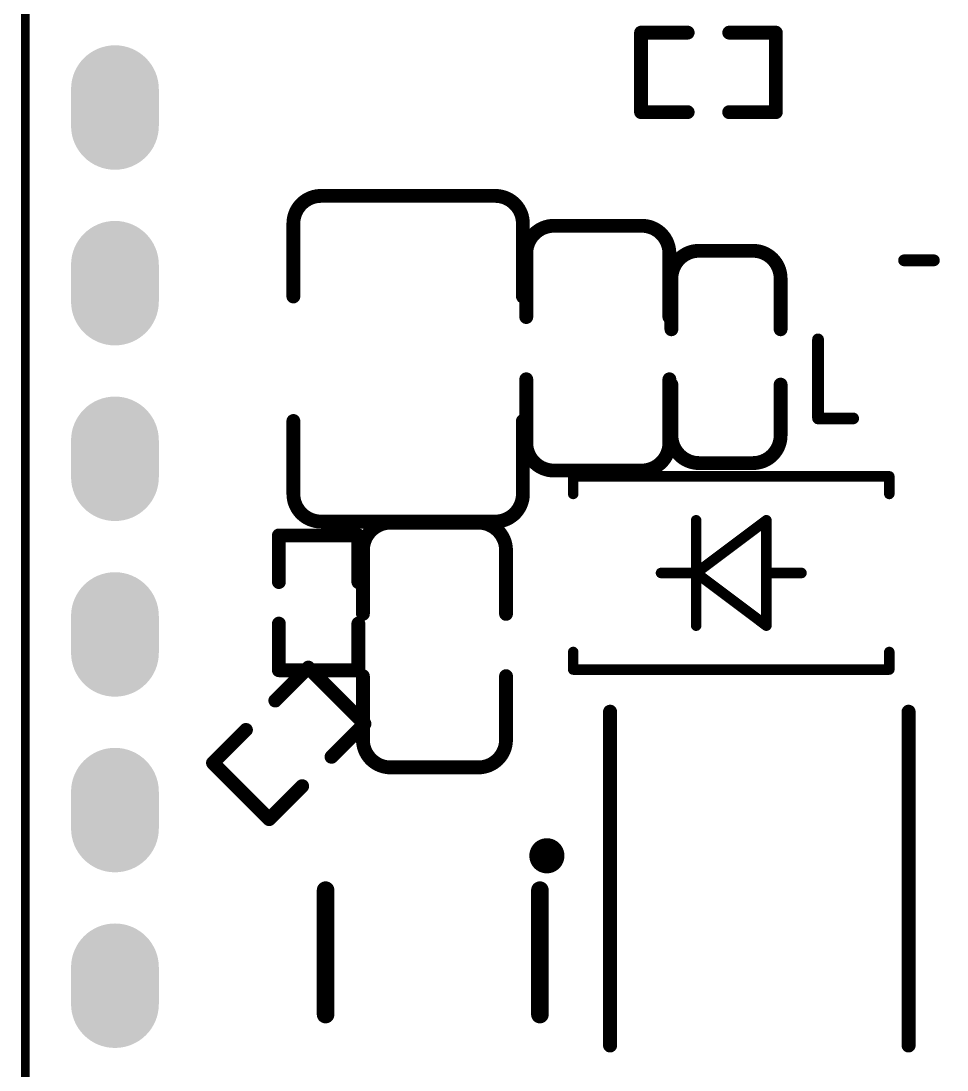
# Model space of a CAD drawing. Header units: millimetres. Extents: x 255 to 299, y 113 to 231.
# Drawn here: x 264.81 to 278.2, y 177.06 to 192.23 of the extents above; entities that cross this region are included whole.
import ezdxf

# ---------------------------------------------------------------- set-up
doc = ezdxf.new("R2010")
doc.units = ezdxf.units.MM
for name, color, linetype in [('KeepOutLayer', 6, 'Continuous'), ('MultiLayer', 9, 'Continuous'), ('PadHoleLayer', 156, 'Continuous'), ('TopOverlay', 2, 'Continuous')]:
    doc.layers.add(name, color=color, linetype=linetype)

# ---------------------------------------------------------------- blocks, each defined once
blk = doc.blocks.new('16PIN_2_54_7')
at = {"layer": 'MultiLayer'}
h = blk.add_hatch(color=9, dxfattribs=at)
edge = h.paths.add_edge_path()
edge.add_arc((0.265, 0), 0.635, 270, 450)
edge.add_line((0.265, 0.635), (-0.265, 0.635))
edge.add_arc((-0.265, 0), 0.635, 90, 270)
edge.add_line((-0.265, -0.635), (0.265, -0.635))
h = blk.add_hatch(color=9, dxfattribs=at)
edge = h.paths.add_edge_path()
edge.add_arc((2.805, 0), 0.635, 270, 450)
edge.add_line((2.805, 0.635), (2.275, 0.635))
edge.add_arc((2.275, 0), 0.635, 90, 270)
edge.add_line((2.275, -0.635), (2.805, -0.635))
h = blk.add_hatch(color=9, dxfattribs=at)
edge = h.paths.add_edge_path()
edge.add_arc((5.345, 0), 0.635, 270, 450)
edge.add_line((5.345, 0.635), (4.815, 0.635))
edge.add_arc((4.815, 0), 0.635, 90, 270)
edge.add_line((4.815, -0.635), (5.345, -0.635))
h = blk.add_hatch(color=9, dxfattribs=at)
edge = h.paths.add_edge_path()
edge.add_arc((7.885, 0), 0.635, 270, 450)
edge.add_line((7.885, 0.635), (7.355, 0.635))
edge.add_arc((7.355, 0), 0.635, 90, 270)
edge.add_line((7.355, -0.635), (7.885, -0.635))
h = blk.add_hatch(color=9, dxfattribs=at)
edge = h.paths.add_edge_path()
edge.add_arc((10.425, 0), 0.635, 270, 450)
edge.add_line((10.425, 0.635), (9.895, 0.635))
edge.add_arc((9.895, 0), 0.635, 90, 270)
edge.add_line((9.895, -0.635), (10.425, -0.635))
h = blk.add_hatch(color=9, dxfattribs=at)
edge = h.paths.add_edge_path()
edge.add_arc((12.965, 0), 0.635, 270, 450)
edge.add_line((12.965, 0.635), (12.435, 0.635))
edge.add_arc((12.435, 0), 0.635, 90, 270)
edge.add_line((12.435, -0.635), (12.965, -0.635))
at = {"layer": 'PadHoleLayer'}
h = blk.add_hatch(color=156, dxfattribs=at)
edge = h.paths.add_edge_path()
edge.add_arc((0, 0), 0.45, 0, 360)
h = blk.add_hatch(color=156, dxfattribs=at)
edge = h.paths.add_edge_path()
edge.add_arc((2.54, 0), 0.45, 0, 360)
h = blk.add_hatch(color=156, dxfattribs=at)
edge = h.paths.add_edge_path()
edge.add_arc((5.08, 0), 0.45, 0, 360)
h = blk.add_hatch(color=156, dxfattribs=at)
edge = h.paths.add_edge_path()
edge.add_arc((7.62, 0), 0.45, 0, 360)
h = blk.add_hatch(color=156, dxfattribs=at)
edge = h.paths.add_edge_path()
edge.add_arc((10.16, 0), 0.45, 0, 360)
h = blk.add_hatch(color=156, dxfattribs=at)
edge = h.paths.add_edge_path()
edge.add_arc((12.7, 0), 0.45, 0, 360)
blk = doc.blocks.new('LC_0805_C_57')
at = {"layer": 'TopOverlay', "const_width": 0.2}
for points in [[(-1.77, 0.635, -0.414214), (-1.37, 1.035)], [(1.37, 1.035, -0.414213), (1.77, 0.635)], [(-1.37, -1.035, -0.414213), (-1.77, -0.635)], [(1.77, -0.635, -0.414214), (1.37, -1.035)]]:
    blk.add_lwpolyline(points, format="xyb", dxfattribs=at)
for points in [[(-1.37, 1.035), (-0.45, 1.035)], [(0.45, 1.035), (1.37, 1.035)], [(-1.77, 0.635), (-1.77, -0.635)], [(1.77, 0.635), (1.77, -0.635)], [(-1.37, -1.035), (-0.45, -1.035)], [(0.45, -1.035), (1.37, -1.035)]]:
    blk.add_lwpolyline(points, dxfattribs=at)
at = {"layer": 'TopOverlay', "const_width": 0.1}
for points in [[(-1.42, 1.035, 1), (-1.32, 1.035, 1)], [(-1.42, 1.035, 1), (-1.32, 1.035, 1)], [(-0.5, 1.035, 1), (-0.4, 1.035, 1)], [(0.4, 1.035, 1), (0.5, 1.035, 1)], [(1.32, 1.035, 1), (1.42, 1.035, 1)], [(1.32, 1.035, 1), (1.42, 1.035, 1)], [(-1.82, 0.635, 1), (-1.72, 0.635, 1)], [(-1.82, 0.635, 1), (-1.72, 0.635, 1)], [(1.72, 0.635, 1), (1.82, 0.635, 1)], [(1.72, 0.635, 1), (1.82, 0.635, 1)], [(-1.82, -0.635, 1), (-1.72, -0.635, 1)], [(-1.82, -0.635, 1), (-1.72, -0.635, 1)], [(1.72, -0.635, 1), (1.82, -0.635, 1)], [(1.72, -0.635, 1), (1.82, -0.635, 1)], [(-1.42, -1.035, 1), (-1.32, -1.035, 1)], [(-1.42, -1.035, 1), (-1.32, -1.035, 1)], [(-0.5, -1.035, 1), (-0.4, -1.035, 1)], [(0.4, -1.035, 1), (0.5, -1.035, 1)], [(1.32, -1.035, 1), (1.42, -1.035, 1)], [(1.32, -1.035, 1), (1.42, -1.035, 1)]]:
    blk.add_lwpolyline(points, format="xyb", close=True, dxfattribs=at)
blk = doc.blocks.new('LC_1210_C_65')
at = {"layer": 'TopOverlay', "const_width": 0.2}
for points in [[(-2.355, 1.26, -0.414214), (-1.955, 1.66)], [(1.955, 1.66, -0.414214), (2.355, 1.26)], [(-1.955, -1.66, -0.414214), (-2.355, -1.26)], [(2.355, -1.26, -0.414214), (1.955, -1.66)]]:
    blk.add_lwpolyline(points, format="xyb", dxfattribs=at)
for points in [[(-1.955, 1.66), (-0.9, 1.66)], [(0.9, 1.66), (1.955, 1.66)], [(-2.355, 1.26), (-2.355, -1.26)], [(2.355, 1.26), (2.355, -1.26)], [(-1.955, -1.66), (-0.9, -1.66)], [(0.9, -1.66), (1.955, -1.66)]]:
    blk.add_lwpolyline(points, dxfattribs=at)
at = {"layer": 'TopOverlay', "const_width": 0.1}
for points in [[(-2.005, 1.66, 1), (-1.905, 1.66, 1)], [(-2.005, 1.66, 1), (-1.905, 1.66, 1)], [(-0.95, 1.66, 1), (-0.85, 1.66, 1)], [(0.85, 1.66, 1), (0.95, 1.66, 1)], [(1.905, 1.66, 1), (2.005, 1.66, 1)], [(1.905, 1.66, 1), (2.005, 1.66, 1)], [(-2.405, 1.26, 1), (-2.305, 1.26, 1)], [(-2.405, 1.26, 1), (-2.305, 1.26, 1)], [(2.305, 1.26, 1), (2.405, 1.26, 1)], [(2.305, 1.26, 1), (2.405, 1.26, 1)], [(-2.405, -1.26, 1), (-2.305, -1.26, 1)], [(-2.405, -1.26, 1), (-2.305, -1.26, 1)], [(2.305, -1.26, 1), (2.405, -1.26, 1)], [(2.305, -1.26, 1), (2.405, -1.26, 1)], [(-2.005, -1.66, 1), (-1.905, -1.66, 1)], [(-2.005, -1.66, 1), (-1.905, -1.66, 1)], [(-0.95, -1.66, 1), (-0.85, -1.66, 1)], [(0.85, -1.66, 1), (0.95, -1.66, 1)], [(1.905, -1.66, 1), (2.005, -1.66, 1)], [(1.905, -1.66, 1), (2.005, -1.66, 1)]]:
    blk.add_lwpolyline(points, format="xyb", close=True, dxfattribs=at)
blk = doc.blocks.new('DO_214AC_90')
at = {"layer": 'TopOverlay', "const_width": 0.1524}
for points in [[(2.286, 1.397), (-2.286, 1.397)], [(-2.286, 1.397), (-2.286, 1.143)], [(2.286, 1.397), (2.286, 1.143)], [(0.508, 0), (-0.508, 0.762)], [(-0.508, 0.762), (-0.508, -0.762)], [(0.508, 0.762), (0.508, -0.762)], [(-0.508, 0), (-1.016, 0)], [(0.508, 0), (-0.508, -0.762)], [(1.016, 0), (0.508, 0)], [(-2.286, -1.143), (-2.286, -1.397)], [(2.286, -1.143), (2.286, -1.397)], [(2.286, -1.397), (-2.286, -1.397)]]:
    blk.add_lwpolyline(points, dxfattribs=at)
at = {"layer": 'TopOverlay', "const_width": 0.0762}
for points in [[(-2.3241, 1.397, 1), (-2.2479, 1.397, 1)], [(-2.3241, 1.397, 1), (-2.2479, 1.397, 1)], [(2.2479, 1.397, 1), (2.3241, 1.397, 1)], [(2.2479, 1.397, 1), (2.3241, 1.397, 1)], [(-2.3241, 1.143, 1), (-2.2479, 1.143, 1)], [(2.2479, 1.143, 1), (2.3241, 1.143, 1)], [(-0.5461, 0.762, 1), (-0.4699, 0.762, 1)], [(-0.5461, 0.762, 1), (-0.4699, 0.762, 1)], [(0.4699, 0.762, 1), (0.5461, 0.762, 1)], [(-1.0541, 0, 1), (-0.9779, 0, 1)], [(-0.5461, 0, 1), (-0.4699, 0, 1)], [(0.4699, 0, 1), (0.5461, 0, 1)], [(0.4699, 0, 1), (0.5461, 0, 1)], [(0.4699, 0, 1), (0.5461, 0, 1)], [(0.9779, 0, 1), (1.0541, 0, 1)], [(-0.5461, -0.762, 1), (-0.4699, -0.762, 1)], [(-0.5461, -0.762, 1), (-0.4699, -0.762, 1)], [(0.4699, -0.762, 1), (0.5461, -0.762, 1)], [(-2.3241, -1.143, 1), (-2.2479, -1.143, 1)], [(2.2479, -1.143, 1), (2.3241, -1.143, 1)], [(-2.3241, -1.397, 1), (-2.2479, -1.397, 1)], [(-2.3241, -1.397, 1), (-2.2479, -1.397, 1)], [(2.2479, -1.397, 1), (2.3241, -1.397, 1)], [(2.2479, -1.397, 1), (2.3241, -1.397, 1)]]:
    blk.add_lwpolyline(points, format="xyb", close=True, dxfattribs=at)
blk = doc.blocks.new('LC_0402_R_114')
at = {"layer": 'TopOverlay', "const_width": 0.2}
for points in [[(-0.975, 0.575), (-0.975, -0.575)], [(-0.975, 0.575), (-0.3, 0.575)], [(0.3, 0.575), (0.975, 0.575)], [(0.975, 0.575), (0.975, -0.575)], [(-0.975, -0.575), (-0.3, -0.575)], [(0.3, -0.575), (0.975, -0.575)]]:
    blk.add_lwpolyline(points, dxfattribs=at)
at = {"layer": 'TopOverlay', "const_width": 0.1}
for points in [[(-1.025, 0.575, 1), (-0.925, 0.575, 1)], [(-1.025, 0.575, 1), (-0.925, 0.575, 1)], [(-0.35, 0.575, 1), (-0.25, 0.575, 1)], [(0.25, 0.575, 1), (0.35, 0.575, 1)], [(0.925, 0.575, 1), (1.025, 0.575, 1)], [(0.925, 0.575, 1), (1.025, 0.575, 1)], [(-1.025, -0.575, 1), (-0.925, -0.575, 1)], [(-1.025, -0.575, 1), (-0.925, -0.575, 1)], [(-0.35, -0.575, 1), (-0.25, -0.575, 1)], [(0.25, -0.575, 1), (0.35, -0.575, 1)], [(0.925, -0.575, 1), (1.025, -0.575, 1)], [(0.925, -0.575, 1), (1.025, -0.575, 1)]]:
    blk.add_lwpolyline(points, format="xyb", close=True, dxfattribs=at)
blk = doc.blocks.new('SOT_23___GDS_121')
at = {"layer": 'TopOverlay', "const_width": 0.17}
for points in [[(-0.95, 1.143), (-1.458, 1.143)], [(-1.458, 1.143), (-1.458, 0)], [(1.463, 1.143), (0.955, 1.143)], [(1.463, 1.143), (1.463, 0)], [(0.218, -1.143), (-0.213, -1.143)]]:
    blk.add_lwpolyline(points, dxfattribs=at)
at = {"layer": 'TopOverlay', "const_width": 0.085}
for points in [[(-1.501, 1.143, 1), (-1.416, 1.143, 1)], [(-1.501, 1.143, 1), (-1.416, 1.143, 1)], [(-0.993, 1.143, 1), (-0.908, 1.143, 1)], [(0.912, 1.143, 1), (0.997, 1.143, 1)], [(1.42, 1.143, 1), (1.505, 1.143, 1)], [(1.42, 1.143, 1), (1.505, 1.143, 1)], [(-1.501, 0, 1), (-1.416, 0, 1)], [(1.42, 0, 1), (1.505, 0, 1)], [(-0.256, -1.143, 1), (-0.171, -1.143, 1)], [(0.176, -1.143, 1), (0.261, -1.143, 1)]]:
    blk.add_lwpolyline(points, format="xyb", close=True, dxfattribs=at)
blk = doc.blocks.new('LC_0402_R_128')
at = {"layer": 'TopOverlay', "const_width": 0.2}
for points in [[(-0.975, -0.575), (-0.975, 0.575)], [(-0.975, 0.575), (-0.3, 0.575)], [(0.3, 0.575), (0.975, 0.575)], [(0.975, -0.575), (0.975, 0.575)], [(-0.975, -0.575), (-0.3, -0.575)], [(0.3, -0.575), (0.975, -0.575)]]:
    blk.add_lwpolyline(points, dxfattribs=at)
at = {"layer": 'TopOverlay', "const_width": 0.1}
for points in [[(-1.025, 0.575, 1), (-0.925, 0.575, 1)], [(-1.025, 0.575, 1), (-0.925, 0.575, 1)], [(-0.35, 0.575, 1), (-0.25, 0.575, 1)], [(0.25, 0.575, 1), (0.35, 0.575, 1)], [(0.925, 0.575, 1), (1.025, 0.575, 1)], [(0.925, 0.575, 1), (1.025, 0.575, 1)], [(-1.025, -0.575, 1), (-0.925, -0.575, 1)], [(-1.025, -0.575, 1), (-0.925, -0.575, 1)], [(-0.35, -0.575, 1), (-0.25, -0.575, 1)], [(0.25, -0.575, 1), (0.35, -0.575, 1)], [(0.925, -0.575, 1), (1.025, -0.575, 1)], [(0.925, -0.575, 1), (1.025, -0.575, 1)]]:
    blk.add_lwpolyline(points, format="xyb", close=True, dxfattribs=at)
blk = doc.blocks.new('IND_SMD_L3_0_W3_0_SWPA3010S_195')
at = {"layer": 'TopOverlay', "const_width": 0.2032}
for points in [[(2.286, 2.159), (-2.54, 2.159)], [(2.286, -2.159), (-2.54, -2.159)]]:
    blk.add_lwpolyline(points, dxfattribs=at)
at = {"layer": 'TopOverlay', "const_width": 0.1016}
for points in [[(-2.5908, 2.159, 1), (-2.4892, 2.159, 1)], [(2.2352, 2.159, 1), (2.3368, 2.159, 1)], [(-2.5908, -2.159, 1), (-2.4892, -2.159, 1)], [(2.2352, -2.159, 1), (2.3368, -2.159, 1)]]:
    blk.add_lwpolyline(points, format="xyb", close=True, dxfattribs=at)
blk = doc.blocks.new('SOT_23_6_L2_9_W1_6_P0_95_LS2_8_BR_200')
at = {"layer": 'TopOverlay', "const_width": 0.254}
for points in [[(-0.9, 1.55), (0.9, 1.55)], [(-0.9, -1.55), (0.9, -1.55)]]:
    blk.add_lwpolyline(points, dxfattribs=at)
at = {"layer": 'TopOverlay'}
for points, const_width in [([(-0.963, 1.55, 1), (-0.836, 1.55, 1)], 0.127), ([(0.837, 1.55, 1), (0.964, 1.55, 1)], 0.127), ([(-0.963, -1.55, 1), (-0.836, -1.55, 1)], 0.127), ([(0.837, -1.55, 1), (0.964, -1.55, 1)], 0.127), ([(1.524, -1.651, 1), (1.27, -1.651, 1)], 0.254), ([(1.206, -1.651, 1), (1.333, -1.651, 1)], 0.127), ([(1.46, -1.651, 1), (1.587, -1.651, 1)], 0.127)]:
    blk.add_lwpolyline(points, format="xyb", close=True, dxfattribs=dict(at, const_width=const_width))
blk = doc.blocks.new('LC_0805_C_213')
at = {"layer": 'TopOverlay', "const_width": 0.2}
for points in [[(-1.77, 0.635, -0.414214), (-1.37, 1.035)], [(1.37, 1.035, -0.414213), (1.77, 0.635)], [(-1.37, -1.035, -0.414213), (-1.77, -0.635)], [(1.77, -0.635, -0.414214), (1.37, -1.035)]]:
    blk.add_lwpolyline(points, format="xyb", dxfattribs=at)
for points in [[(-0.45, 1.035), (-1.37, 1.035)], [(1.37, 1.035), (0.45, 1.035)], [(-1.77, -0.635), (-1.77, 0.635)], [(1.77, -0.635), (1.77, 0.635)], [(-0.45, -1.035), (-1.37, -1.035)], [(1.37, -1.035), (0.45, -1.035)]]:
    blk.add_lwpolyline(points, dxfattribs=at)
at = {"layer": 'TopOverlay', "const_width": 0.1}
for points in [[(-1.42, 1.035, 1), (-1.32, 1.035, 1)], [(-1.42, 1.035, 1), (-1.32, 1.035, 1)], [(-0.5, 1.035, 1), (-0.4, 1.035, 1)], [(0.4, 1.035, 1), (0.5, 1.035, 1)], [(1.32, 1.035, 1), (1.42, 1.035, 1)], [(1.32, 1.035, 1), (1.42, 1.035, 1)], [(-1.82, 0.635, 1), (-1.72, 0.635, 1)], [(-1.82, 0.635, 1), (-1.72, 0.635, 1)], [(1.72, 0.635, 1), (1.82, 0.635, 1)], [(1.72, 0.635, 1), (1.82, 0.635, 1)], [(-1.82, -0.635, 1), (-1.72, -0.635, 1)], [(-1.82, -0.635, 1), (-1.72, -0.635, 1)], [(1.72, -0.635, 1), (1.82, -0.635, 1)], [(1.72, -0.635, 1), (1.82, -0.635, 1)], [(-1.42, -1.035, 1), (-1.32, -1.035, 1)], [(-1.42, -1.035, 1), (-1.32, -1.035, 1)], [(-0.5, -1.035, 1), (-0.4, -1.035, 1)], [(0.4, -1.035, 1), (0.5, -1.035, 1)], [(1.32, -1.035, 1), (1.42, -1.035, 1)], [(1.32, -1.035, 1), (1.42, -1.035, 1)]]:
    blk.add_lwpolyline(points, format="xyb", close=True, dxfattribs=at)
blk = doc.blocks.new('LC_0402_R_214')
at = {"layer": 'TopOverlay', "const_width": 0.2}
for points in [[(-0.975, 0.575), (-0.975, -0.575)], [(-0.975, 0.575), (-0.3, 0.575)], [(0.3, 0.575), (0.975, 0.575)], [(0.975, 0.575), (0.975, -0.575)], [(-0.975, -0.575), (-0.3, -0.575)], [(0.3, -0.575), (0.975, -0.575)]]:
    blk.add_lwpolyline(points, dxfattribs=at)
at = {"layer": 'TopOverlay', "const_width": 0.1}
for points in [[(-1.025, 0.575, 1), (-0.925, 0.575, 1)], [(-1.025, 0.575, 1), (-0.925, 0.575, 1)], [(-0.35, 0.575, 1), (-0.25, 0.575, 1)], [(0.25, 0.575, 1), (0.35, 0.575, 1)], [(0.925, 0.575, 1), (1.025, 0.575, 1)], [(0.925, 0.575, 1), (1.025, 0.575, 1)], [(-1.025, -0.575, 1), (-0.925, -0.575, 1)], [(-1.025, -0.575, 1), (-0.925, -0.575, 1)], [(-0.35, -0.575, 1), (-0.25, -0.575, 1)], [(0.25, -0.575, 1), (0.35, -0.575, 1)], [(0.925, -0.575, 1), (1.025, -0.575, 1)], [(0.925, -0.575, 1), (1.025, -0.575, 1)]]:
    blk.add_lwpolyline(points, format="xyb", close=True, dxfattribs=at)
blk = doc.blocks.new('LC_0603_C_215')
at = {"layer": 'TopOverlay', "const_width": 0.2}
for points in [[(-1.535, 0.39, -0.414213), (-1.135, 0.79)], [(1.135, 0.79, -0.414213), (1.535, 0.39)], [(-1.135, -0.79, -0.414213), (-1.535, -0.39)], [(1.535, -0.39, -0.414213), (1.135, -0.79)]]:
    blk.add_lwpolyline(points, format="xyb", dxfattribs=at)
for points in [[(-1.135, 0.79), (-0.4, 0.79)], [(0.4, 0.79), (1.135, 0.79)], [(-1.535, 0.39), (-1.535, -0.39)], [(1.535, 0.39), (1.535, -0.39)], [(-1.135, -0.79), (-0.4, -0.79)], [(0.4, -0.79), (1.135, -0.79)]]:
    blk.add_lwpolyline(points, dxfattribs=at)
at = {"layer": 'TopOverlay', "const_width": 0.1}
for points in [[(-1.185, 0.79, 1), (-1.085, 0.79, 1)], [(-1.185, 0.79, 1), (-1.085, 0.79, 1)], [(-0.45, 0.79, 1), (-0.35, 0.79, 1)], [(0.35, 0.79, 1), (0.45, 0.79, 1)], [(1.085, 0.79, 1), (1.185, 0.79, 1)], [(1.085, 0.79, 1), (1.185, 0.79, 1)], [(-1.585, 0.39, 1), (-1.485, 0.39, 1)], [(-1.585, 0.39, 1), (-1.485, 0.39, 1)], [(1.485, 0.39, 1), (1.585, 0.39, 1)], [(1.485, 0.39, 1), (1.585, 0.39, 1)], [(-1.585, -0.39, 1), (-1.485, -0.39, 1)], [(-1.585, -0.39, 1), (-1.485, -0.39, 1)], [(1.485, -0.39, 1), (1.585, -0.39, 1)], [(1.485, -0.39, 1), (1.585, -0.39, 1)], [(-1.185, -0.79, 1), (-1.085, -0.79, 1)], [(-1.185, -0.79, 1), (-1.085, -0.79, 1)], [(-0.45, -0.79, 1), (-0.35, -0.79, 1)], [(0.35, -0.79, 1), (0.45, -0.79, 1)], [(1.085, -0.79, 1), (1.185, -0.79, 1)], [(1.085, -0.79, 1), (1.185, -0.79, 1)]]:
    blk.add_lwpolyline(points, format="xyb", close=True, dxfattribs=at)

msp = doc.modelspace()

# ---------------------------------------------------------------- linework, layer by layer
at = {"layer": 'KeepOutLayer', "const_width": 0.127}
msp.add_lwpolyline([(264.871, 115.134), (264.871, 221.605)], dxfattribs=at)

# ---------------------------------------------------------------- block references
for name, p, rotation in [('16PIN_2_54_7', (266.167, 178.283), 90), ('LC_1210_C_65', (270.408, 187.35), 90), ('LC_0805_C_57', (273.152, 187.503), 90), ('LC_0603_C_215', (275.006, 187.376), 90), ('SOT_23___GDS_121', (277.8, 187.63), 180), ('DO_214AC_90', (275.082, 184.252), 180), ('LC_0805_C_213', (270.789, 183.21), 270), ('LC_0402_R_114', (269.113, 183.82), 90), ('LC_0402_R_214', (268.681, 181.788), 45), ('IND_SMD_L3_0_W3_0_SWPA3010S_195', (275.488, 179.705), 270), ('SOT_23_6_L2_9_W1_6_P0_95_LS2_8_BR_200', (270.764, 178.765), 90)]:
    msp.add_blockref(name, p, dxfattribs=dict(rotation=rotation))
msp.add_blockref('LC_0402_R_128', (274.752, 191.491))

doc.saveas('drawing.dxf')
